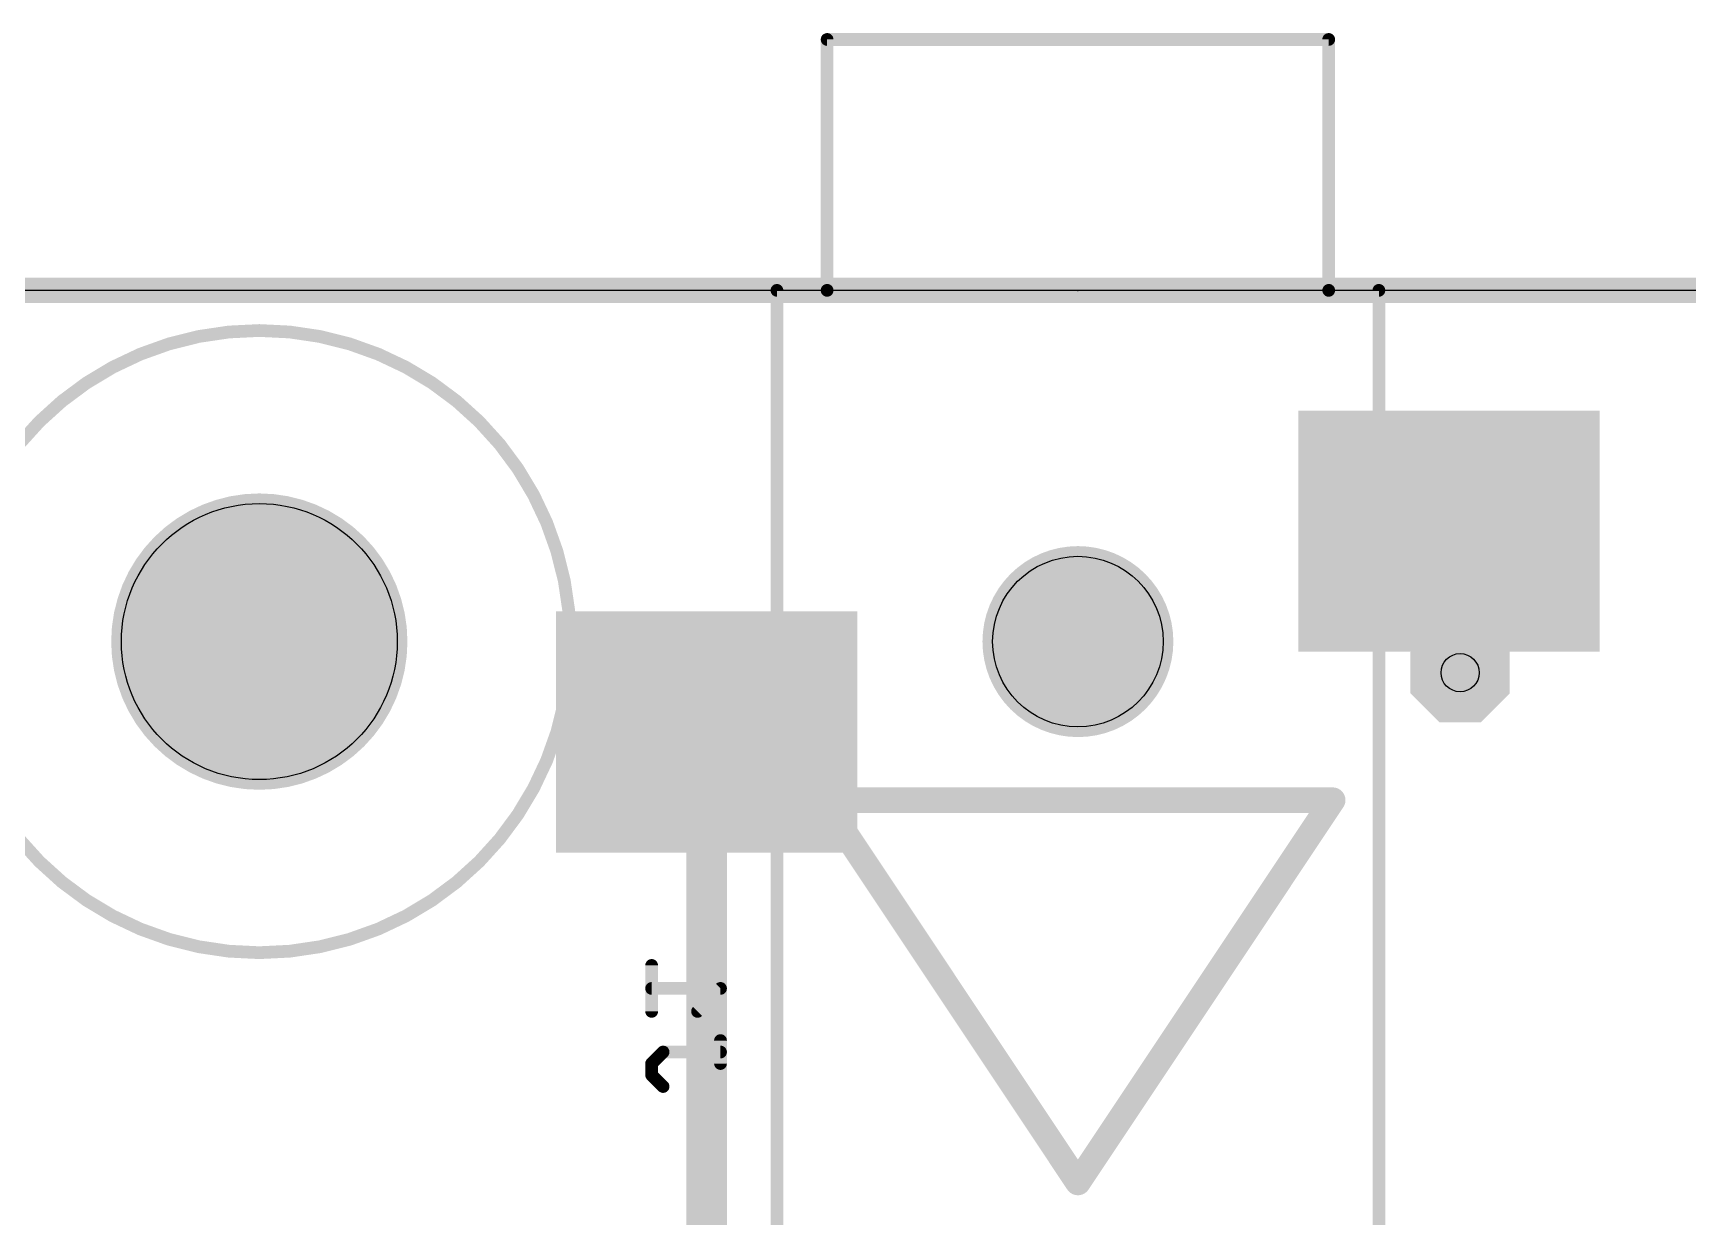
# Model space of a CAD drawing. Extents: x -0.1 to 85.2, y -25.2 to 58.4.
# Drawn here: x 21.33 to 37.83, y 46.65 to 58.44 of the extents above; entities that cross this region are included whole.
import ezdxf

# ---------------------------------------------------------------- set-up
doc = ezdxf.new("R2010")
doc.units = 0
for name, color, linetype in [('1', 22, 'CONTINUOUS'), ('16', 175, 'CONTINUOUS'), ('18', 82, 'CONTINUOUS'), ('20', 7, 'CONTINUOUS'), ('21', 253, 'CONTINUOUS'), ('24', 7, 'CONTINUOUS'), ('26', 253, 'CONTINUOUS'), ('29', 253, 'CONTINUOUS'), ('30', 253, 'CONTINUOUS'), ('32', 253, 'CONTINUOUS'), ('44', 253, 'CONTINUOUS'), ('52', 253, 'CONTINUOUS')]:
    doc.layers.add(name, color=color, linetype=linetype)

# ---------------------------------------------------------------- blocks, each defined once
blk = doc.blocks.new('RECT')
blk.add_solid([(-0.5, -0.5), (0.5, -0.5), (-0.5, 0.5), (0.5, 0.5)])
blk = doc.blocks.new('OCTAGONV')
at = {"const_width": 0.5}
blk.add_lwpolyline([(-0.25, -0.1036), (-0.25, 0.1036), (-0.1036, 0.25), (0.1036, 0.25), (0.25, 0.1036), (0.25, -0.1036), (0.1036, -0.25), (-0.1036, -0.25), (-0.25, -0.1036), (-0.25, 0.1036)], dxfattribs=at)

msp = doc.modelspace()

# ---------------------------------------------------------------- linework, layer by layer
at = {"layer": '1', "const_width": 0.254}
msp.add_lwpolyline([(0, 55.88), (50.8, 55.88)], dxfattribs=at)
at = {"layer": '16', "const_width": 0.4064}
for points in [[(35.45, 53.48), (35.45, 53.45)], [(35.45, 53.45), (35.56, 53.34)], [(35.56, 53.34), (35.56, 52.07)], [(28.05, 51.48), (28.05, 43.07)]]:
    msp.add_lwpolyline(points, dxfattribs=at)
at = {"layer": '16', "const_width": 0.2032}
for points in [[(35.5516, 53.48, 1), (35.3484, 53.48)], [(35.5218, 53.5218, 1), (35.3782, 53.3782)], [(35.3484, 53.45, 1), (35.5516, 53.45)], [(35.6616, 53.34, 1), (35.4584, 53.34)], [(35.4882, 53.2682, 1), (35.6318, 53.4118)], [(35.4584, 52.07, 1), (35.6616, 52.07)], [(28.1516, 51.48, 1), (27.9484, 51.48)]]:
    msp.add_lwpolyline(points, format="xyb", dxfattribs=at)
at = {"layer": '20'}
msp.add_line((82.55, 55.88), (2.54, 55.88), dxfattribs=at)
for centre, radius in [((23.59, 52.38), 1.375), ((31.75, 52.38), 0.85), ((31.75, 52.38), 0.85)]:
    msp.add_circle(centre, radius, dxfattribs=at)
at = {"layer": '21', "const_width": 0.254}
for points in [[(31.75, 46.99), (29.21, 50.8)], [(34.29, 50.8), (29.21, 50.8)], [(34.29, 50.8), (31.75, 46.99)]]:
    msp.add_lwpolyline(points, dxfattribs=at)
at = {"layer": '21', "const_width": 0.127}
for points in [[(29.2628, 50.8352, 1), (29.1572, 50.7648)], [(29.21, 50.8635, 1), (29.21, 50.7365)], [(34.3428, 50.7648, 1), (34.2372, 50.8352)], [(34.29, 50.7365, 1), (34.29, 50.8635)], [(31.6972, 47.0252, 1), (31.8028, 46.9548)], [(31.6972, 46.9548, 1), (31.8028, 47.0252)]]:
    msp.add_lwpolyline(points, format="xyb", dxfattribs=at)
at = {"layer": '24'}
msp.add_point((31.75, 55.88), dxfattribs=at)
at = {"layer": '26', "const_width": 0.127}
for points in [[(27.5007, 48.6951), (27.5007, 49.1527)], [(28.1871, 48.9239), (27.5007, 48.9239)], [(27.9583, 48.6951), (28.1871, 48.9239)], [(27.5007, 48.1755), (27.6151, 48.2899)], [(27.6151, 48.2899), (28.1871, 48.2899)], [(28.1871, 48.1755), (28.1871, 48.4043)], [(27.5007, 48.0611), (27.5007, 48.1755)], [(27.6151, 47.9467), (27.5007, 48.0611)]]:
    msp.add_lwpolyline(points, dxfattribs=at)
at = {"layer": '26', "const_width": 0.0635}
for points in [[(27.5325, 49.1527, 1), (27.469, 49.1527)], [(27.5007, 48.9556, 1), (27.5007, 48.8921)], [(28.2095, 48.9014, 1), (28.1646, 48.9463)], [(28.1871, 48.8921, 1), (28.1871, 48.9556)], [(27.469, 48.6951, 1), (27.5325, 48.6951)], [(27.9358, 48.7175, 1), (27.9807, 48.6726)], [(27.6151, 48.3216, 1), (27.6151, 48.2581)], [(27.6375, 48.2674, 1), (27.5926, 48.3123)], [(28.2188, 48.4043, 1), (28.1553, 48.4043)], [(28.1871, 48.2581, 1), (28.1871, 48.3216)], [(27.4782, 48.1979, 1), (27.5232, 48.153)], [(27.5325, 48.1755, 1), (27.469, 48.1755)], [(28.1553, 48.1755, 1), (28.2188, 48.1755)], [(27.5232, 48.0835, 1), (27.4782, 48.0386)], [(27.469, 48.0611, 1), (27.5325, 48.0611)], [(27.5926, 47.9242, 1), (27.6375, 47.9691)]]:
    msp.add_lwpolyline(points, format="xyb", dxfattribs=at)
at = {"layer": '29'}
for points, const_width in [([(23.59, 51.6417, 1), (23.59, 53.1183, 1), (23.59, 51.6417)], 1.4766), ([(31.75, 51.9042, 1), (31.75, 52.8558, 1), (31.75, 51.9042)], 0.9516), ([(31.75, 51.9042, 1), (31.75, 52.8558, 1), (31.75, 51.9042)], 0.9516)]:
    msp.add_lwpolyline(points, format="xyb", dxfattribs=dict(at, const_width=const_width))
at = {"layer": '30'}
for points, const_width in [([(23.59, 51.6417, 1), (23.59, 53.1183, 1), (23.59, 51.6417)], 1.4766), ([(31.75, 51.9042, 1), (31.75, 52.8558, 1), (31.75, 51.9042)], 0.9516), ([(31.75, 51.9042, 1), (31.75, 52.8558, 1), (31.75, 51.9042)], 0.9516)]:
    msp.add_lwpolyline(points, format="xyb", dxfattribs=dict(at, const_width=const_width))
at = {"layer": '44'}
msp.add_circle((35.56, 52.07), 0.1905, dxfattribs=at)
at = {"layer": '52'}
for points, const_width in [([(29.25, 58.4118, 1), (29.25, 58.3483)], 0.0635), ([(29.2817, 58.38, 1), (29.2183, 58.38)], 0.0635), ([(34.2818, 58.38, 1), (34.2182, 58.38)], 0.0635), ([(34.25, 58.3483, 1), (34.25, 58.4118)], 0.0635), ([(28.75, 55.9118, 1), (28.75, 55.8483)], 0.0635), ([(28.7817, 55.88, 1), (28.7183, 55.88)], 0.0635), ([(29.25, 55.9118, 1), (29.25, 55.8483)], 0.0635), ([(29.25, 55.8483, 1), (29.25, 55.9118)], 0.0635), ([(34.25, 55.9118, 1), (34.25, 55.8483)], 0.0635), ([(34.25, 55.8483, 1), (34.25, 55.9118)], 0.0635), ([(34.7818, 55.88, 1), (34.7182, 55.88)], 0.0635), ([(34.75, 55.8483, 1), (34.75, 55.9118)], 0.0635), ([(29.2183, 55.88, 1), (29.2817, 55.88)], 0.0635), ([(34.2182, 55.88, 1), (34.2818, 55.88)], 0.0635), ([(23.59, 49.28, 1), (23.59, 55.48, 1), (23.59, 49.28)], 0.127)]:
    msp.add_lwpolyline(points, format="xyb", dxfattribs=dict(at, const_width=const_width))
at = {"layer": '52', "const_width": 0.127}
for points in [[(29.25, 55.88), (29.25, 58.38)], [(29.25, 58.38), (34.25, 58.38)], [(34.25, 58.38), (34.25, 55.88)], [(28.75, 55.88), (28.75, 41.38)], [(29.25, 55.88), (28.75, 55.88)], [(34.25, 55.88), (29.25, 55.88)], [(34.75, 55.88), (34.25, 55.88)], [(34.75, 41.38), (34.75, 55.88)]]:
    msp.add_lwpolyline(points, dxfattribs=at)

# ---------------------------------------------------------------- block references
at = {"layer": '16', "xscale": 2.2, "yscale": 2.8, "rotation": 270}
for p in [(35.45, 53.48), (28.05, 51.48)]:
    msp.add_blockref('RECT', p, dxfattribs=at)
at = {"layer": '18', "xscale": 0.7874, "yscale": 0.7874}
msp.add_blockref('OCTAGONV', (35.56, 52.07), dxfattribs=at)
msp.add_blockref('OCTAGONV', (35.56, 52.07), dxfattribs=at)
at = {"layer": '29', "xscale": 0.9906, "yscale": 0.9906}
msp.add_blockref('OCTAGONV', (35.56, 52.07), dxfattribs=at)
at = {"layer": '30', "xscale": 2.4032, "yscale": 3.0032, "rotation": 270}
for p in [(35.45, 53.48), (28.05, 51.48)]:
    msp.add_blockref('RECT', p, dxfattribs=at)
at = {"layer": '30', "xscale": 0.9906, "yscale": 0.9906}
msp.add_blockref('OCTAGONV', (35.56, 52.07), dxfattribs=at)
at = {"layer": '32', "xscale": 2.2, "yscale": 2.8, "rotation": 270}
for p in [(35.45, 53.48), (28.05, 51.48)]:
    msp.add_blockref('RECT', p, dxfattribs=at)

doc.saveas('drawing.dxf')
